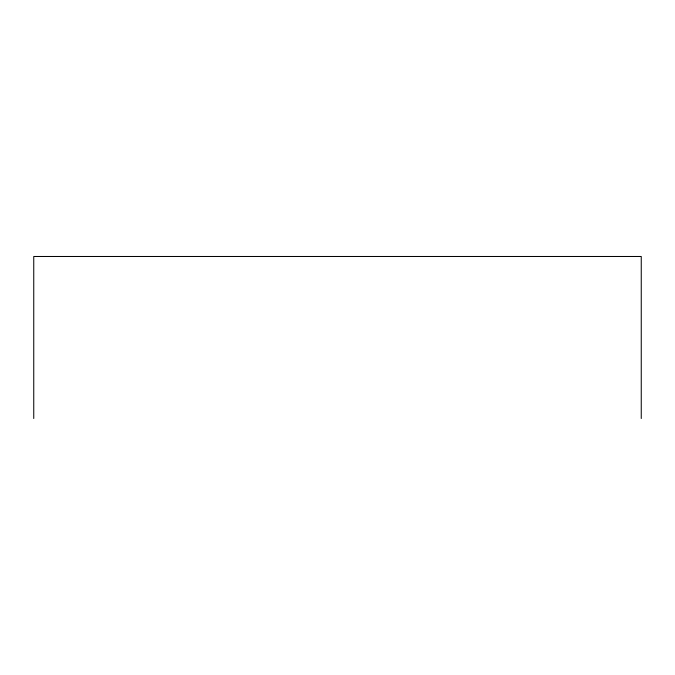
<?xml version="1.0" encoding="UTF-8"?>
<svg xmlns="http://www.w3.org/2000/svg" width="675" height="675" viewBox="0 0 675 675"><rect width="100%" height="100%" fill="white"/><g stroke="black" fill="none" stroke-linecap="round" stroke-linejoin="round"><path stroke-width="1.01" d="M641.25 418.517L641.25 256.483L33.75 256.483L33.75 418.517"/></g></svg>
